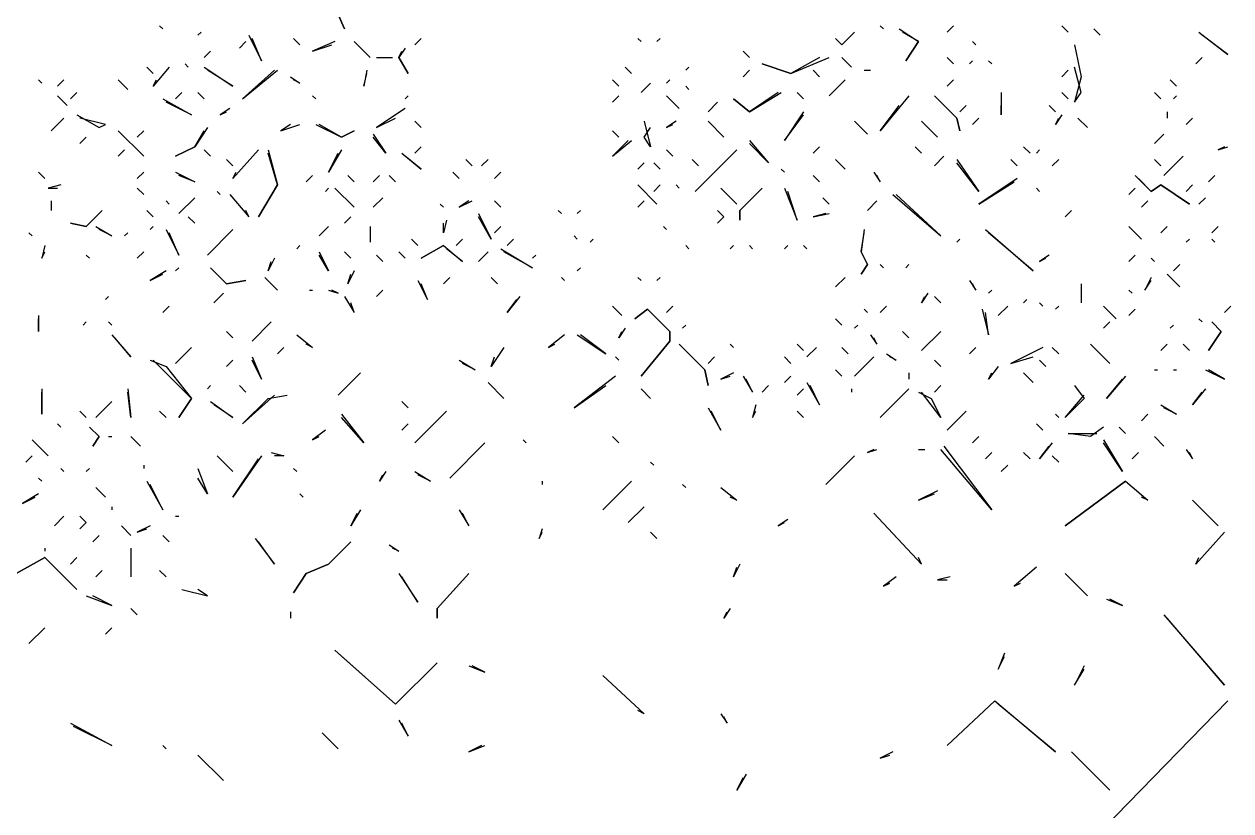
# Model space of a CAD drawing. Extents: x 1 to 2775, y -31 to 2075.
# Drawn here: x 2141.6 to 2204.7, y 1029.1 to 1070.2 of the extents above; entities that cross this region are included whole.
import ezdxf

# ---------------------------------------------------------------- set-up
doc = ezdxf.new("R2010")
doc.units = 0
doc.layers.add('LINEWORK', color=4, linetype='CONTINUOUS')

msp = doc.modelspace()

# ---------------------------------------------------------------- linework, layer by layer
at = {"layer": 'LINEWORK'}
for points in [[(2158, 1072.8333), (2157.6667, 1071.5), (2158.3333, 1070), (2157.6667, 1071.5), (2157.8333, 1072.6667)], [(2148.6667, 1070.1667), (2148.8333, 1070)], [(2186.3333, 1070.1667), (2186.5, 1070)], [(2187.3333, 1070), (2188.3333, 1069.3333), (2187.6667, 1068.3333), (2188.3333, 1069.3333), (2187.5, 1069.8333)], [(2190.1667, 1070.1667), (2189.8333, 1069.8333)], [(2195.8333, 1070.1667), (2196.1667, 1069.8333)], [(2197.5, 1070), (2197.8333, 1069.6667)], [(2150.8333, 1069.8333), (2150.6667, 1069.6667)], [(2153.1667, 1069.3333), (2152.8333, 1069)], [(2153.3333, 1069.6667), (2154, 1068.3333), (2153.5, 1069.5)], [(2155.6667, 1069.5), (2156, 1069.1667)], [(2157.8333, 1069.3333), (2156.6667, 1068.8333), (2157.6667, 1069.1667)], [(2158.8333, 1069.3333), (2159.6667, 1068.5)], [(2162.3333, 1069.5), (2162, 1069.1667)], [(2173.6667, 1069.5), (2173.8333, 1069.3333)], [(2174.8333, 1069.5), (2174.6667, 1069.3333)], [(2185, 1069.8333), (2184.3333, 1069.1667), (2184, 1069.5), (2184.3333, 1069.1667)], [(2191.1667, 1069.3333), (2191.3333, 1069.1667)], [(2203, 1069.8333), (2204.5, 1068.6667), (2203.1667, 1069.6667)], [(2151.3333, 1068.8333), (2151, 1068.5)], [(2161.5, 1069), (2161.1667, 1068.5), (2161.6667, 1067.6667), (2161.1667, 1068.5), (2161.3333, 1068.8333)], [(2179.1667, 1068.8333), (2179.5, 1068.5)], [(2196.5, 1069.1667), (2196.8333, 1067.5), (2196.5, 1066.1667), (2196.8333, 1066.6667), (2196.5, 1068)], [(2150, 1068.1667), (2150.1667, 1068)], [(2160, 1068.5), (2160.8333, 1068.5)], [(2183.1667, 1068.5), (2181.6667, 1067.6667), (2180.1667, 1068.1667), (2181.6667, 1067.6667), (2183.6667, 1068.5)], [(2184.3333, 1068.5), (2184.8333, 1068)], [(2189.8333, 1068.5), (2190.1667, 1068.1667)], [(2191.1667, 1068.3333), (2191, 1068.1667)], [(2192, 1068.3333), (2192.1667, 1068.1667)], [(2203.1667, 1068.5), (2202.8333, 1068.1667)], [(2148, 1068), (2148.3333, 1067.6667)], [(2149.1667, 1068), (2148.3333, 1067), (2148.5, 1067.3333)], [(2151, 1068), (2152.5, 1067), (2151.1667, 1067.8333)], [(2154.6667, 1067.8333), (2153, 1066.3333), (2154.8333, 1067.8333)], [(2155.5, 1067.5), (2156, 1067.1667), (2155.6667, 1067.3333)], [(2159.5, 1067.8333), (2159.3333, 1067), (2159.5, 1067.6667)], [(2173, 1068), (2173.3333, 1067.6667)], [(2176.3333, 1068), (2176.1667, 1067.8333)], [(2179.5, 1067.8333), (2179.1667, 1067.5)], [(2182.8333, 1067.8333), (2183.1667, 1067.5)], [(2185.5, 1067.8333), (2185.8333, 1067.8333)], [(2196.1667, 1067.8333), (2195.8333, 1067.5)], [(2142.3333, 1067.3333), (2142.5, 1067.1667)], [(2143.6667, 1067.3333), (2143.3333, 1067)], [(2146.5, 1067.3333), (2147, 1066.8333)], [(2172.3333, 1067.3333), (2172.6667, 1067)], [(2174.3333, 1067.1667), (2173.8333, 1066.6667)], [(2175.3333, 1067.3333), (2175.1667, 1067.1667)], [(2176.1667, 1067), (2176.3333, 1066.8333)], [(2184.5, 1067.3333), (2183.6667, 1066.5)], [(2190.1667, 1067.3333), (2189.8333, 1067)], [(2201.5, 1067.3333), (2201.8333, 1067)], [(2143.3333, 1066.5), (2143.8333, 1066)], [(2144.3333, 1066.6667), (2144, 1066.3333)], [(2148.8333, 1066.3333), (2150.3333, 1065.5), (2149, 1066.1667)], [(2149.8333, 1066.6667), (2149.5, 1066.3333)], [(2150.6667, 1066.6667), (2151, 1066.3333)], [(2156.6667, 1066.5), (2156.8333, 1066.3333)], [(2161.6667, 1066.5), (2161.5, 1066.3333)], [(2172.6667, 1066.5), (2172.3333, 1066.1667)], [(2175.1667, 1066.5), (2175.8333, 1065.8333)], [(2177.8333, 1066.1667), (2177.3333, 1065.6667)], [(2181, 1066.6667), (2179.5, 1065.6667), (2178.6667, 1066.3333), (2179.5, 1065.6667), (2181.1667, 1066.6667)], [(2182, 1066.6667), (2182.3333, 1066.3333)], [(2187.8333, 1066.5), (2186.3333, 1064.6667), (2187.3333, 1066)], [(2189.1667, 1066.5), (2190.3333, 1065.3333), (2190.5, 1064.6667), (2190.3333, 1065.3333)], [(2192.6667, 1066.6667), (2192.6667, 1065.5), (2192.6667, 1066)], [(2195.8333, 1066.6667), (2196.1667, 1066.3333)], [(2200.6667, 1066.6667), (2201, 1066.3333)], [(2201.8333, 1066.5), (2201.6667, 1066.3333)], [(2144.3333, 1065.5), (2145.5, 1064.8333), (2145.8333, 1065), (2144.5, 1065.3333)], [(2152.3333, 1065.8333), (2151.8333, 1065.5), (2152.1667, 1065.6667)], [(2161.5, 1065.8333), (2160, 1064.8333), (2161, 1065.3333)], [(2182.3333, 1065.6667), (2181.3333, 1064.1667), (2182.3333, 1065.5)], [(2190.8333, 1066), (2190.5, 1065.6667)], [(2195.1667, 1066), (2195.5, 1065.6667)], [(2195.8333, 1065.5), (2195.5, 1065), (2195.6667, 1065.3333)], [(2201.3333, 1065.6667), (2201.3333, 1065.3333)], [(2143.6667, 1065.3333), (2143, 1064.6667)], [(2155.5, 1065), (2155, 1064.6667), (2156, 1065)], [(2156.8333, 1065), (2158.1667, 1064.3333), (2158.8333, 1064.6667), (2158.1667, 1064.3333), (2157, 1065)], [(2162, 1065.1667), (2162.3333, 1064.8333)], [(2174, 1065.1667), (2174.3333, 1063.8333), (2174, 1064.3333), (2174.3333, 1064.8333)], [(2175.6667, 1065.1667), (2175.1667, 1064.8333), (2175.5, 1065)], [(2177.3333, 1065.1667), (2178.1667, 1064.3333)], [(2185, 1065.1667), (2185.6667, 1064.5)], [(2188.5, 1065.1667), (2189.3333, 1064.3333)], [(2191.5, 1065.3333), (2191.1667, 1065)], [(2196.6667, 1065.3333), (2197.1667, 1064.8333)], [(2202.6667, 1065.3333), (2202.3333, 1065)], [(2144.8333, 1064.3333), (2144.5, 1064)], [(2146.5, 1064.6667), (2147.8333, 1063.3333)], [(2147.8333, 1064.6667), (2147.5, 1064.3333)], [(2151.1667, 1064.8333), (2150.5, 1063.8333), (2149.5, 1063.3333), (2150.5, 1063.8333), (2151, 1064.6667)], [(2159.8333, 1064.5), (2160.5, 1063.5), (2159.8333, 1064.3333)], [(2172.3333, 1064.6667), (2172.6667, 1064.3333)], [(2201.1667, 1064.5), (2200.6667, 1064)], [(2146.8333, 1063.6667), (2146.5, 1063.3333)], [(2151, 1063.6667), (2151.3333, 1063.3333)], [(2153.8333, 1063.6667), (2152.5, 1062.1667), (2152.6667, 1062.5)], [(2154.3333, 1063.6667), (2154.8333, 1061.8333), (2153.8333, 1060.1667), (2154.8333, 1061.8333), (2154.3333, 1063.5)], [(2158.1667, 1063.6667), (2157.5, 1062.5), (2158, 1063.5)], [(2162.3333, 1063.8333), (2162, 1063.5)], [(2173.1667, 1064.1667), (2172.3333, 1063.3333), (2173.3333, 1064.1667)], [(2175.1667, 1063.6667), (2175.5, 1063.3333)], [(2178.8333, 1063.6667), (2176.6667, 1061.5)], [(2179.5, 1064.1667), (2180.5, 1063), (2179.5, 1064)], [(2183.1667, 1063.8333), (2182.8333, 1063.5)], [(2188.1667, 1063.8333), (2188.5, 1063.5)], [(2193.8333, 1063.8333), (2194.1667, 1063.5)], [(2194.6667, 1063.6667), (2194.5, 1063.5)], [(2204.3333, 1063.8333), (2204, 1063.6667), (2204.5, 1063.8333)], [(2152.1667, 1063.1667), (2152.5, 1062.8333)], [(2161.3333, 1063.5), (2162.3333, 1062.6667), (2161.5, 1063.3333)], [(2164.6667, 1063.1667), (2165, 1062.8333)], [(2165.8333, 1063.1667), (2165.5, 1062.8333)], [(2174, 1063), (2173.6667, 1062.6667)], [(2174.5, 1063), (2174.8333, 1062.6667)], [(2176.5, 1063.1667), (2176.8333, 1062.8333)], [(2184, 1063.1667), (2184.5, 1062.6667)], [(2189.6667, 1063.3333), (2189.1667, 1062.8333)], [(2190.3333, 1063.1667), (2191.5, 1061.5), (2190.3333, 1063)], [(2193.1667, 1063.1667), (2193.5, 1062.8333)], [(2195.6667, 1063.1667), (2195.3333, 1062.8333)], [(2200.6667, 1063.1667), (2201, 1062.8333)], [(2202.1667, 1063.3333), (2201.1667, 1062.3333)], [(2142.3333, 1062.5), (2142.6667, 1062.1667)], [(2147.8333, 1062.5), (2147.5, 1062.1667)], [(2149.5, 1062.5), (2150.5, 1062), (2149.6667, 1062.3333)], [(2156.6667, 1062.3333), (2156.3333, 1062)], [(2158.5, 1062.3333), (2158.8333, 1062)], [(2160.1667, 1062.3333), (2159.8333, 1062)], [(2160.6667, 1062.3333), (2161, 1062)], [(2164, 1062.5), (2164.3333, 1062.1667)], [(2166.5, 1062.5), (2166.1667, 1062.1667)], [(2181.1667, 1062.6667), (2181.3333, 1062.5)], [(2182.8333, 1062.3333), (2183.1667, 1062)], [(2186, 1062.5), (2186.3333, 1062), (2186.1667, 1062.3333)], [(2199.6667, 1062.3333), (2200.5, 1061.5), (2201, 1061.8333), (2202.5, 1060.8333), (2201, 1061.8333), (2200.5, 1061.5), (2199.8333, 1062.1667)], [(2203.8333, 1062.3333), (2203.5, 1062)], [(2143.5, 1061.8333), (2142.8333, 1061.6667), (2143.3333, 1061.6667)], [(2173.6667, 1061.8333), (2174.6667, 1060.8333)], [(2174.8333, 1061.8333), (2174.5, 1061.5)], [(2175.6667, 1061.8333), (2175.8333, 1061.6667)], [(2193.5, 1062.1667), (2191.5, 1060.8333), (2193.3333, 1062)], [(2202.6667, 1061.8333), (2202.3333, 1061.5)], [(2147.5, 1061.6667), (2147.8333, 1061.3333)], [(2150.5, 1061.1667), (2149.6667, 1060.3333)], [(2151.6667, 1061.5), (2151.8333, 1061.3333)], [(2152.3333, 1061.3333), (2153.3333, 1060.1667), (2153.1667, 1060.5)], [(2157.5, 1061.6667), (2157.3333, 1061.5)], [(2157.8333, 1061.6667), (2158.8333, 1060.6667)], [(2160.3333, 1061.1667), (2159.8333, 1060.6667)], [(2178, 1061.6667), (2178.8333, 1060.8333)], [(2180.1667, 1061.6667), (2179, 1060.5), (2179, 1060), (2179, 1060.5)], [(2181.3333, 1061.6667), (2182, 1060), (2181.5, 1061.5)], [(2183.3333, 1061.1667), (2183.6667, 1060.8333)], [(2187, 1061.3333), (2189.5, 1059.1667), (2187.1667, 1061.3333)], [(2194.5, 1061.6667), (2194.6667, 1061.5)], [(2199.6667, 1061.6667), (2199.3333, 1061.3333)], [(2203.3333, 1061.1667), (2203, 1060.8333)], [(2143, 1061), (2143, 1060.5)], [(2145.6667, 1060.5), (2144.8333, 1059.6667), (2144, 1059.8333), (2144.8333, 1059.6667)], [(2148, 1060.5), (2148.3333, 1060.1667)], [(2149, 1061), (2149.1667, 1060.8333)], [(2163.3333, 1060.8333), (2163.5, 1060.6667)], [(2164.8333, 1061), (2164.3333, 1060.6667), (2165, 1061)], [(2166.1667, 1061), (2166.5, 1060.6667)], [(2169.5, 1060.5), (2169.6667, 1060.3333)], [(2170.6667, 1060.5), (2170.5, 1060.3333)], [(2174, 1061), (2173.6667, 1060.6667)], [(2177.8333, 1060.5), (2178.1667, 1060.1667), (2177.8333, 1059.8333), (2178.1667, 1060.1667)], [(2186.1667, 1061), (2185.6667, 1060.5)], [(2196.3333, 1060.5), (2196, 1060.1667)], [(2200.3333, 1061), (2200, 1060.6667)], [(2150.1667, 1060.1667), (2150.5, 1059.8333)], [(2158.6667, 1060.1667), (2158.3333, 1059.8333)], [(2163.6667, 1060), (2163.5, 1059.3333), (2163.5, 1059.8333)], [(2165.3333, 1060.3333), (2166, 1059), (2165.3333, 1060.1667)], [(2183.5, 1060.3333), (2182.8333, 1060.1667), (2183.6667, 1060.3333)], [(2141.8333, 1059.3333), (2142, 1059.1667)], [(2145.3333, 1059.6667), (2146.1667, 1059.1667), (2145.5, 1059.5)], [(2147, 1059.3333), (2146.8333, 1059.1667)], [(2148.3333, 1059.6667), (2148.1667, 1059.5)], [(2149, 1059.5), (2149.6667, 1058.1667), (2149.1667, 1059.3333)], [(2152.5, 1059.5), (2151.1667, 1058.1667)], [(2157.5, 1059.6667), (2157, 1059.1667)], [(2159.6667, 1059.6667), (2159.6667, 1058.8333)], [(2166.5, 1059.6667), (2166.1667, 1059.3333)], [(2175, 1059.6667), (2175.1667, 1059.5)], [(2185.5, 1059.5), (2185.3333, 1058.3333), (2185.6667, 1057.6667), (2185.3333, 1057.1667), (2185.6667, 1057.6667), (2185.3333, 1058.3333), (2185.5, 1059.3333)], [(2191.8333, 1059.5), (2194.3333, 1057.3333), (2192, 1059.3333)], [(2199.3333, 1059.6667), (2200, 1059)], [(2201.3333, 1059.6667), (2201, 1059.3333)], [(2204, 1059.6667), (2203.6667, 1059.3333)], [(2142.6667, 1058.6667), (2142.5, 1058), (2142.6667, 1058.3333)], [(2156, 1058.6667), (2155.8333, 1058.5)], [(2161.8333, 1059), (2162.1667, 1058.6667)], [(2163.5, 1058.6667), (2162.3333, 1058), (2163.5, 1058.6667), (2164.5, 1057.8333), (2163.6667, 1058.5)], [(2164.5, 1059), (2164.1667, 1058.6667)], [(2167.1667, 1059), (2166.8333, 1058.6667)], [(2170.3333, 1059.1667), (2170.5, 1059)], [(2171.3333, 1059), (2171.1667, 1058.8333)], [(2176.1667, 1058.6667), (2176.3333, 1058.5)], [(2178.6667, 1058.6667), (2178.5, 1058.5)], [(2179.5, 1058.6667), (2179.6667, 1058.5)], [(2181.5, 1058.6667), (2181.3333, 1058.5)], [(2182.3333, 1058.6667), (2182.5, 1058.5)], [(2190.5, 1059), (2190.3333, 1058.8333)], [(2202.5, 1059), (2202.3333, 1058.8333)], [(2203.6667, 1059), (2203.8333, 1058.8333)], [(2144.8333, 1058.1667), (2145, 1058)], [(2147.8333, 1058.3333), (2147.5, 1058)], [(2154.6667, 1058), (2154.3333, 1057.3333), (2154.5, 1057.8333)], [(2157, 1058.3333), (2157.5, 1057.3333), (2157, 1058.1667)], [(2158.3333, 1058.3333), (2158.6667, 1058)], [(2160, 1058.1667), (2160.3333, 1057.8333)], [(2161.1667, 1058.3333), (2161.5, 1058)], [(2165.8333, 1058.3333), (2165.3333, 1057.8333)], [(2166.5, 1058.5), (2168.1667, 1057.5), (2166.6667, 1058.3333)], [(2168.3333, 1058.1667), (2168.1667, 1058)], [(2195.1667, 1058.1667), (2194.6667, 1057.8333), (2195, 1058)], [(2199.6667, 1058.1667), (2199.3333, 1057.8333)], [(2200.5, 1058), (2200.6667, 1057.8333)], [(2149, 1057.3333), (2148.1667, 1056.8333), (2148.8333, 1057.1667)], [(2149.6667, 1057.5), (2149.5, 1057.3333)], [(2151.3333, 1057.5), (2152.1667, 1056.6667), (2153.1667, 1056.8333), (2152.1667, 1056.6667)], [(2158.8333, 1057.3333), (2158.5, 1056.6667), (2158.6667, 1057.1667)], [(2170.6667, 1057.5), (2170.5, 1057.3333)], [(2186.3333, 1057.6667), (2186.5, 1057.5)], [(2187.8333, 1057.6667), (2187.6667, 1057.5)], [(2202, 1057.6667), (2201.6667, 1057.3333)], [(2154.1667, 1057), (2154.8333, 1056.3333)], [(2162.1667, 1056.8333), (2162.6667, 1055.8333), (2162.3333, 1056.6667)], [(2163.8333, 1057), (2163.5, 1056.6667)], [(2166, 1057), (2166.3333, 1056.6667)], [(2169.6667, 1057), (2169.8333, 1056.8333)], [(2173.6667, 1057), (2173.8333, 1056.8333)], [(2174.8333, 1057), (2174.6667, 1056.8333)], [(2184.5, 1057), (2184, 1056.5)], [(2191, 1056.8333), (2191.3333, 1056.3333), (2191.1667, 1056.6667)], [(2196.8333, 1056.6667), (2196.8333, 1055.6667)], [(2200.5, 1057), (2200.1667, 1056.3333), (2200.5, 1056.8333)], [(2201.3333, 1057.1667), (2202, 1056.5)], [(2152, 1056.1667), (2151.5, 1055.6667)], [(2156.5, 1056.3333), (2156.6667, 1056.3333)], [(2157.5, 1056.3333), (2158, 1056.1667), (2157.6667, 1056.3333)], [(2160.3333, 1056.3333), (2160, 1056)], [(2188.8333, 1056.1667), (2188.5, 1055.6667), (2188.6667, 1056)], [(2192.1667, 1056.3333), (2192, 1056.1667)], [(2199.3333, 1056.3333), (2199.5, 1056.1667)], [(2146, 1056), (2145.8333, 1055.8333)], [(2149.1667, 1055.5), (2148.8333, 1055.1667)], [(2158.3333, 1056), (2158.8333, 1055.1667), (2158.6667, 1055.6667)], [(2167.5, 1056), (2166.8333, 1055.1667), (2167.3333, 1055.8333)], [(2172.3333, 1055.5), (2172.8333, 1055)], [(2175.5, 1055.5), (2175.1667, 1055.1667)], [(2186.6667, 1055.5), (2186.3333, 1055.1667)], [(2189.1667, 1056), (2189.5, 1055.6667)], [(2193, 1055.5), (2192.5, 1055)], [(2194, 1055.8333), (2193.8333, 1055.6667)], [(2194.6667, 1055.6667), (2194.8333, 1055.5)], [(2195.6667, 1055.5), (2195.5, 1055.3333)], [(2198, 1055.5), (2198.6667, 1054.8333)], [(2204.6667, 1055.5), (2204.3333, 1055.1667)], [(2142.3333, 1055), (2142.3333, 1054.1667), (2142.3333, 1054.8333)], [(2174.1667, 1055.3333), (2173.5, 1054.8333), (2174.1667, 1055.3333), (2175.3333, 1054.1667), (2175.3333, 1053.6667), (2173.8333, 1051.8333), (2175.3333, 1053.6667), (2175.3333, 1054.1667)], [(2184, 1054.8333), (2184.3333, 1054.5)], [(2185.5, 1055.3333), (2185.6667, 1055.1667)], [(2191.6667, 1055.3333), (2192, 1054), (2191.8333, 1055.1667)], [(2199.6667, 1055.3333), (2199.3333, 1055)], [(2203, 1054.8333), (2203.1667, 1054.6667)], [(2144.8333, 1054.6667), (2144.6667, 1054.5)], [(2146, 1054.6667), (2146.1667, 1054.5)], [(2152.1667, 1054.1667), (2152.5, 1053.8333)], [(2154.5, 1054.6667), (2153.5, 1053.6667)], [(2173, 1054.3333), (2172.6667, 1053.8333), (2172.8333, 1054.1667)], [(2176.1667, 1054.5), (2176, 1054.3333)], [(2185.1667, 1054.5), (2185, 1054.3333)], [(2187.5, 1054.1667), (2187.8333, 1053.8333)], [(2189.5, 1054.1667), (2188.5, 1053.1667)], [(2198.3333, 1054.6667), (2198, 1054.3333)], [(2201.6667, 1054.5), (2201.5, 1054.3333)], [(2203.6667, 1054.6667), (2204.1667, 1054.1667), (2203.5, 1053.1667), (2204.1667, 1054.1667)], [(2146.1667, 1054), (2147.1667, 1052.8333), (2146.3333, 1053.8333)], [(2155.8333, 1054), (2156.6667, 1053.3333), (2156.3333, 1053.5)], [(2169.8333, 1054), (2169, 1053.3333), (2169.3333, 1053.5)], [(2170.5, 1054), (2172, 1053), (2170.6667, 1054)], [(2175.8333, 1053.5), (2177.1667, 1052.1667), (2177.3333, 1051.3333), (2177.1667, 1052.1667)], [(2178.5, 1053.5), (2178.6667, 1053.3333)], [(2182, 1053.5), (2182.3333, 1053.1667)], [(2185.8333, 1054), (2186.1667, 1053.5), (2186, 1053.8333)], [(2197.3333, 1053.5), (2198.3333, 1052.5)], [(2201.3333, 1053.5), (2201, 1053.1667)], [(2202.1667, 1053.5), (2202.5, 1053.1667)], [(2150.3333, 1053.3333), (2149.5, 1052.5)], [(2155.1667, 1053.3333), (2154.8333, 1053)], [(2166.6667, 1053.3333), (2166, 1052.3333), (2166.1667, 1052.8333)], [(2183, 1053.3333), (2182.5, 1052.8333)], [(2184.3333, 1053.3333), (2184.6667, 1053)], [(2186.6667, 1053), (2187.1667, 1052.6667), (2186.8333, 1052.8333)], [(2191.3333, 1053.3333), (2191, 1053)], [(2194.8333, 1053.3333), (2193.1667, 1052.5), (2194.3333, 1052.8333)], [(2195.3333, 1053.3333), (2195.6667, 1053)], [(2148.1667, 1052.6667), (2149, 1052.3333), (2150.3333, 1050.6667), (2149.6667, 1049.6667), (2150.3333, 1050.6667), (2148.3333, 1052.6667)], [(2152.5, 1052.6667), (2152.1667, 1052.3333)], [(2153.5, 1052.8333), (2154, 1051.6667), (2153.5, 1052.6667)], [(2164.3333, 1052.6667), (2165.1667, 1052.1667), (2164.5, 1052.5)], [(2172.5, 1052.8333), (2172.6667, 1052.6667)], [(2177.6667, 1052.8333), (2177.3333, 1052.5)], [(2181.3333, 1052.8333), (2181.6667, 1052.5)], [(2186, 1052.8333), (2185, 1051.8333)], [(2189.1667, 1052.6667), (2189.5, 1052.3333)], [(2192.5, 1052.3333), (2192, 1051.6667), (2192.1667, 1052)], [(2194.6667, 1052.6667), (2195, 1052.3333)], [(2159.1667, 1052), (2158, 1050.8333)], [(2172.5, 1051.8333), (2170.3333, 1050.1667), (2172, 1051.3333)], [(2178.6667, 1052), (2178, 1051.6667), (2178.5, 1051.8333)], [(2179.1667, 1051.8333), (2179.6667, 1051), (2179.3333, 1051.6667)], [(2181.6667, 1051.8333), (2181.3333, 1051.5)], [(2184, 1052.1667), (2184.3333, 1051.8333)], [(2187.8333, 1052), (2187.8333, 1051.6667)], [(2193.8333, 1052), (2194.3333, 1051.5)], [(2199.1667, 1051.8333), (2198.1667, 1050.6667), (2199, 1051.6667)], [(2200.6667, 1052.1667), (2200.8333, 1052.1667)], [(2201.6667, 1052.1667), (2201.8333, 1052.1667)], [(2203.3333, 1052.1667), (2204.3333, 1051.6667), (2203.5, 1052.1667)], [(2142.5, 1051.1667), (2142.5, 1049.8333), (2142.5, 1051)], [(2147, 1051.1667), (2147.1667, 1049.6667), (2147, 1051)], [(2151.3333, 1051.3333), (2151.1667, 1051.1667)], [(2152.8333, 1051.3333), (2153.1667, 1051)], [(2165.8333, 1051.5), (2166.6667, 1050.6667)], [(2173.8333, 1051.1667), (2174.3333, 1050.6667)], [(2180.5, 1051.3333), (2180.1667, 1051)], [(2182.3333, 1051.1667), (2182, 1050.8333)], [(2182.5, 1051.5), (2183.1667, 1050.3333), (2182.6667, 1051.3333)], [(2184.8333, 1051.1667), (2184.8333, 1051)], [(2187.8333, 1051.1667), (2186.3333, 1049.6667)], [(2188.3333, 1051), (2189, 1050.6667), (2189.5, 1049.6667), (2188.5, 1051)], [(2189.5, 1051.3333), (2189.1667, 1051)], [(2196.5, 1051.3333), (2197, 1050.6667), (2196, 1049.6667), (2197, 1050.8333)], [(2203.3333, 1051.1667), (2202.6667, 1050.3333), (2203.1667, 1051)], [(2146.1667, 1050.5), (2145.3333, 1049.6667)], [(2151.3333, 1050.5), (2152.5, 1049.6667), (2151.5, 1050.3333)], [(2154.6667, 1050.8333), (2153, 1049.3333), (2154.3333, 1050.6667), (2155.3333, 1050.8333)], [(2161.3333, 1050.5), (2161.6667, 1050.1667)], [(2144.5, 1050), (2144.8333, 1049.6667)], [(2148.6667, 1050), (2149, 1049.6667)], [(2158.1667, 1049.8333), (2159.3333, 1048.3333), (2158.1667, 1049.6667)], [(2163.6667, 1050), (2162, 1048.3333)], [(2177.3333, 1050.1667), (2178, 1049), (2177.5, 1050)], [(2179.8333, 1050.3333), (2179.6667, 1049.6667), (2179.8333, 1050)], [(2182, 1050), (2182.3333, 1049.6667)], [(2190.8333, 1050), (2189.8333, 1049)], [(2195.5, 1049.8333), (2195.6667, 1049.6667)], [(2200.3333, 1049.8333), (2200, 1049.5)], [(2201, 1050.3333), (2201.8333, 1049.8333), (2201.1667, 1050.1667)], [(2143.3333, 1049.3333), (2143.5, 1049.1667)], [(2145, 1049.1667), (2145.5, 1048.6667), (2145.1667, 1048.1667), (2145.5, 1048.6667)], [(2161.6667, 1049.3333), (2161.3333, 1049)], [(2194.5, 1049.3333), (2194.8333, 1049)], [(2198, 1049.1667), (2197.3333, 1048.6667), (2196.1667, 1048.8333), (2197.6667, 1048.8333)], [(2198.8333, 1049.1667), (2199.1667, 1048.8333)], [(2142, 1048.5), (2142.8333, 1047.6667), (2142.1667, 1048.3333)], [(2146, 1048.6667), (2146.1667, 1048.6667)], [(2147.1667, 1048.6667), (2147.6667, 1048.1667)], [(2157.3333, 1049), (2156.6667, 1048.5), (2157, 1048.6667)], [(2167.6667, 1048.5), (2167.8333, 1048.3333)], [(2172.3333, 1048.6667), (2172.6667, 1048.3333)], [(2191.5, 1048.6667), (2191.1667, 1048.3333)], [(2198, 1048.5), (2199, 1046.8333), (2198, 1048.3333)], [(2200.6667, 1048.6667), (2201.1667, 1048.1667)], [(2154.5, 1047.8333), (2155.1667, 1047.6667), (2154.6667, 1047.6667)], [(2165.6667, 1048.3333), (2163.8333, 1046.5)], [(2186, 1048), (2185.6667, 1047.8333), (2186.1667, 1048)], [(2188.3333, 1048), (2188.6667, 1048)], [(2189.6667, 1048.1667), (2192.1667, 1044.8333), (2189.5, 1048)], [(2192.1667, 1047.8333), (2191.8333, 1047.5)], [(2193.8333, 1047.8333), (2194.1667, 1047.5)], [(2195.3333, 1048.3333), (2194.6667, 1047.5), (2195.1667, 1048.1667)], [(2199.8333, 1047.8333), (2199.5, 1047.5)], [(2202.3333, 1048), (2202.6667, 1047.5), (2202.5, 1047.8333)], [(2142, 1047.6667), (2141.6667, 1047.3333)], [(2151.6667, 1047.6667), (2152.5, 1046.8333)], [(2154, 1047.6667), (2152.5, 1045.5), (2153.8333, 1047.5)], [(2174.3333, 1047.3333), (2174.5, 1047.1667)], [(2185, 1047.6667), (2183.5, 1046.1667)], [(2195.3333, 1047.6667), (2195.6667, 1047.3333)], [(2143.5, 1047), (2143.6667, 1046.8333)], [(2145, 1047), (2144.8333, 1046.8333)], [(2147.8333, 1047.1667), (2147.8333, 1047)], [(2150.6667, 1047), (2151.1667, 1045.6667), (2150.6667, 1046.5)], [(2155.6667, 1047), (2155.8333, 1046.8333)], [(2160.5, 1046.8333), (2160.1667, 1046.3333), (2160.3333, 1046.6667)], [(2162, 1046.8333), (2162.8333, 1046.3333), (2162.1667, 1046.6667)], [(2193, 1047.1667), (2192.6667, 1046.8333)], [(2142.3333, 1046.5), (2142.5, 1046.3333)], [(2145.3333, 1046), (2145.8333, 1045.5)], [(2148, 1046.3333), (2148.8333, 1044.8333), (2148.1667, 1046.1667)], [(2168.6667, 1046.3333), (2168.6667, 1046.1667)], [(2173.3333, 1046.3333), (2171.8333, 1044.8333)], [(2176, 1046.1667), (2176.1667, 1046)], [(2178, 1046), (2178.8333, 1045.3333), (2178.5, 1045.5)], [(2199.1667, 1046.3333), (2196, 1044), (2199.1667, 1046.3333), (2200.3333, 1045.3333), (2200, 1045.5)], [(2142.3333, 1045.6667), (2141.5, 1045.1667), (2142.1667, 1045.5)], [(2156, 1045.6667), (2156.1667, 1045.5)], [(2189.3333, 1045.8333), (2188.3333, 1045.3333), (2189.1667, 1045.6667)], [(2202.6667, 1045.3333), (2204, 1044)], [(2146.1667, 1045), (2146.1667, 1044.8333)], [(2159.1667, 1044.8333), (2158.6667, 1044), (2159, 1044.6667)], [(2164.3333, 1044.8333), (2164.8333, 1044), (2164.5, 1044.6667)], [(2174, 1045), (2173.1667, 1044.1667)], [(2186, 1044.6667), (2188.5, 1042), (2188.3333, 1042.3333)], [(2143.6667, 1044.5), (2143.1667, 1044)], [(2144.5, 1044.5), (2144.8333, 1044.1667), (2144.5, 1043.8333), (2144.8333, 1044.1667)], [(2149.5, 1044.5), (2149.6667, 1044.5)], [(2181.5, 1044.3333), (2181, 1044), (2181.3333, 1044.1667)], [(2145.5, 1043.5), (2145.1667, 1043.1667)], [(2146.6667, 1044), (2147.1667, 1043.5)], [(2148.1667, 1044), (2147.5, 1043.6667), (2148, 1043.8333)], [(2148.8333, 1043.5), (2149.1667, 1043.1667)], [(2168.6667, 1043.8333), (2168.5, 1043.3333), (2168.6667, 1043.6667)], [(2174.3333, 1043.6667), (2174.6667, 1043.3333)], [(2204.3333, 1043.6667), (2202.8333, 1042), (2203, 1042.3333)], [(2142.6667, 1042.8333), (2142.6667, 1042.6667)], [(2147.1667, 1042.8333), (2147.1667, 1041.3333)], [(2153.6667, 1043.3333), (2154.6667, 1042), (2153.8333, 1043.1667)], [(2158.6667, 1043.1667), (2157.5, 1042), (2156.3333, 1041.5), (2155.6667, 1040.5), (2156.3333, 1041.5), (2157.5, 1042)], [(2160.6667, 1043), (2161.1667, 1042.6667), (2160.8333, 1042.8333)], [(2142.6667, 1042.3333), (2141.1667, 1041.5), (2142.6667, 1042.3333), (2144.3333, 1040.6667), (2142.8333, 1042.1667)], [(2144.3333, 1042.3333), (2144, 1042)], [(2145.6667, 1041.6667), (2145.3333, 1041.3333)], [(2148.6667, 1041.6667), (2149, 1041.3333)], [(2179, 1042), (2178.6667, 1041.3333), (2178.8333, 1041.8333)], [(2194.5, 1041.8333), (2193.3333, 1040.8333), (2193.6667, 1041)], [(2161.1667, 1041.5), (2162.1667, 1040), (2161.3333, 1041.3333)], [(2164.8333, 1041.5), (2163.1667, 1039.6667), (2163.1667, 1039.1667), (2163.1667, 1039.6667), (2164.6667, 1041.3333)], [(2187.1667, 1041.3333), (2186.5, 1040.8333), (2186.8333, 1041)], [(2190, 1041.3333), (2189.3333, 1041.1667), (2189.8333, 1041.1667)], [(2196, 1041.5), (2197.1667, 1040.3333)], [(2144.8333, 1040.3333), (2146.1667, 1039.8333), (2145.1667, 1040.3333)], [(2149.8333, 1040.6667), (2151.1667, 1040.3333), (2150.6667, 1040.6667)], [(2147.1667, 1039.6667), (2147.5, 1039.3333)], [(2178.5, 1039.6667), (2178.1667, 1039.1667), (2178.3333, 1039.5)], [(2198.1667, 1040.1667), (2199, 1039.8333), (2198.3333, 1040.1667)], [(2155.5, 1039.5), (2155.5, 1039.1667)], [(2201.1667, 1039.3333), (2204.3333, 1035.6667), (2201.3333, 1039.1667)], [(2142.6667, 1038.6667), (2141.8333, 1037.8333)], [(2146.1667, 1038.6667), (2145.8333, 1038.3333)], [(2157.8333, 1037.5), (2161, 1034.6667), (2163.1667, 1036.8333), (2161, 1034.6667), (2158, 1037.3333)], [(2192.8333, 1037.3333), (2192.5, 1036.5), (2192.8333, 1037.1667)], [(2164.8333, 1036.6667), (2165.6667, 1036.3333), (2165, 1036.6667)], [(2197, 1036.6667), (2196.5, 1035.6667), (2197, 1036.5)], [(2171.8333, 1036.1667), (2174, 1034.1667), (2173.6667, 1034.3333)], [(2192.3333, 1034.8333), (2189.8333, 1032.5), (2192.3333, 1034.8333), (2195.5, 1032.1667), (2192.5, 1034.6667)], [(2204.5, 1034.8333), (2198, 1028.1667), (2198.1667, 1028.5)], [(2178, 1034.1667), (2178.3333, 1033.6667), (2178.1667, 1034)], [(2144, 1033.6667), (2146.1667, 1032.5), (2144.1667, 1033.5)], [(2161.1667, 1033.8333), (2161.6667, 1033), (2161.3333, 1033.6667)], [(2157.1667, 1033.1667), (2158, 1032.3333)], [(2148.8333, 1032.5), (2149, 1032.3333)], [(2165.5, 1032.5), (2164.8333, 1032.1667), (2165.6667, 1032.5)], [(2187, 1032.1667), (2186.3333, 1031.8333), (2186.8333, 1032)], [(2196.3333, 1032.1667), (2198.3333, 1030.1667)], [(2150.6667, 1032), (2152, 1030.6667)], [(2179.3333, 1031), (2178.8333, 1030.1667), (2179.1667, 1030.8333)]]:
    msp.add_lwpolyline(points, dxfattribs=at)

doc.saveas('drawing.dxf')
